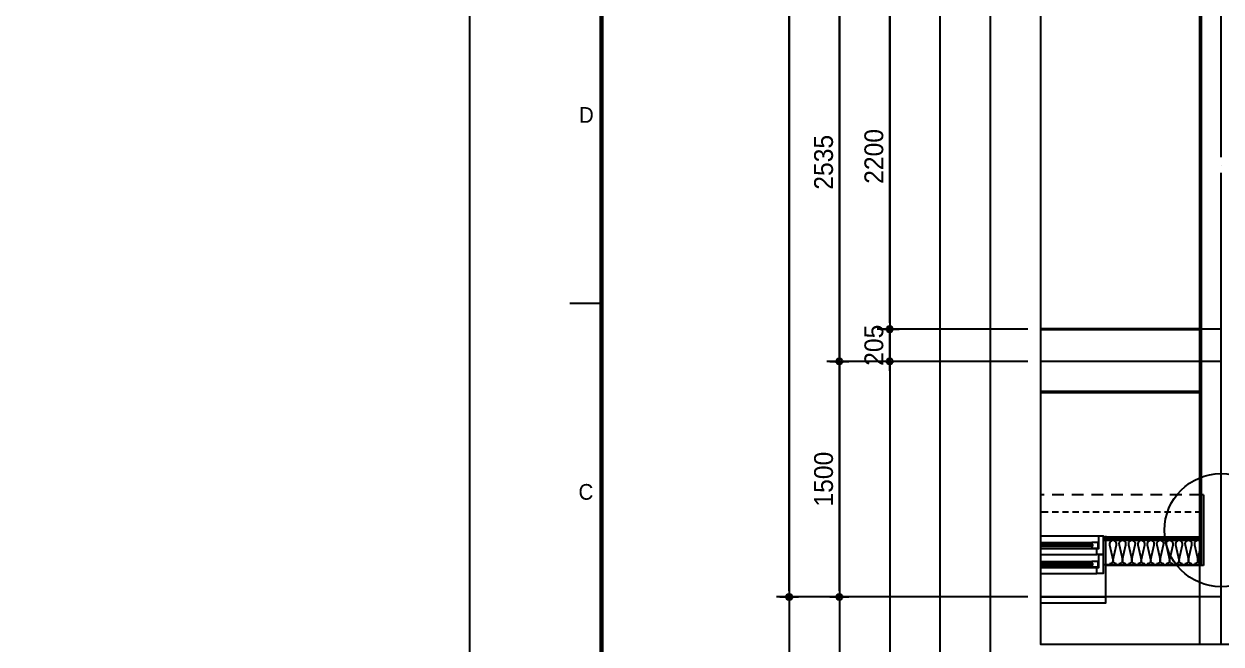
# Model space of a CAD drawing. Header units: millimetres. Extents: x -24416 to 92204, y -190080 to 23760.
# Drawn here: x 47320 to 54937, y -66369 to -62421 of the extents above; entities that cross this region are included whole.
import ezdxf
from ezdxf.enums import TextEntityAlignment as Align
from ezdxf.xclip import XClip

# ---------------------------------------------------------------- set-up
doc = ezdxf.new("R2010")
doc.units = ezdxf.units.MM
doc.header["$LTSCALE"] = 50
doc.header["$XCLIPFRAME"] = 0
for name, pattern in [('AUDIT_D_220706163347-0', [0]), ('CEN', [62, 60, -1, 0, -1]), ('H', [1.3, 0.8, -0.5]), ('HID', [2.5, 1.5, -1]), ('HIDDEN', [2, 1, -1])]:
    doc.linetypes.add(name, pattern=pattern)
doc.layers.get('defpoints').update_dxf_attribs({"color": 139})
for name, color, linetype in [('AA-BORD-FORM', 7, 'Continuous'), ('AA-BORD-TEXT', 3, 'Continuous'), ('AA-XXXX-DIMS', 7, 'Continuous'), ('ARDM', 7, 'Continuous'), ('CEN_CON', 1, 'CEN'), ('CEN_WALL', 12, 'CEN'), ('CONC', 2, 'Continuous'), ('dan1', 7, 'HID'), ('DIM', 7, 'AUDIT_D_220706163347-0'), ('ELE3_CON', 7, 'Continuous'), ('INS', 252, 'Continuous'), ('WAL_DRY', 7, 'Continuous'), ('WIN', 4, 'Continuous'), ('X - 단위세대$0$ETC', 6, 'Continuous'), ('커튼박스', 6, 'Continuous'), ('확장', 8, 'HIDDEN')]:
    doc.layers.add(name, color=color, linetype=linetype)
doc.layers.add('Defpoint', color=135, linetype='Continuous', plot=False)
doc.layers.add('MC', color=135, linetype='Continuous', plot=False)
doc.styles.add('HAUD01', font='Dotum.ttf')
doc.styles.add('맑은고딕', font='malgun.ttf', dxfattribs={"width": 0.9})
doc.dimstyles.new('DIM_40', dxfattribs={"dimscale": 40, "dimtxt": 3, "dimasz": 1, "dimexe": 2, "dimexo": 2, "dimgap": 1, "dimtad": 1, "dimdec": 0, "dimzin": 0, "dimdsep": 46, "dimtxsty": '맑은고딕', "dimblk1": 'DIMDOT', "dimblk2": 'DIMDOT', "dimsah": 1, "dimcen": 0.09, "dimdle": 2, "dimclrd": 7, "dimclre": 7, "dimclrt": 3, "dimadec": 0, "dimazin": 0, "dimtfac": 1, "dimtdec": 0, "dimtix": 1, "dimtmove": 2, "dimatfit": 3, "dimldrblk": 'DIMDOT', "dimfxl": 2, "dimtolj": 1, "dimtzin": 0, "dimarcsym": 0})

# ---------------------------------------------------------------- blocks, each defined once
blk = doc.blocks.new('XR-FORM 청주월명')
at = {"layer": 'AA-BORD-FORM', "color": 2}
blk.add_line((21, 177), (16, 177), dxfattribs=at)
at = {"layer": 'AA-BORD-FORM', "color": 1}
blk.add_lwpolyline([(0, 0), (841, 0), (841, 594), (0, 594)], close=True, dxfattribs=at)
at = {"layer": 'AA-BORD-FORM', "color": 2, "const_width": 0.682}
blk.add_lwpolyline([(21, 17), (21, 577), (821, 577), (821, 17)], close=True, dxfattribs=at)
at = {"layer": 'AA-BORD-TEXT', "color": 7, "style": 'HAUD01'}
for s, p in [('D', (18.61, 207)), ('C', (18.54, 147))]:
    blk.add_text(s, height=2.5, dxfattribs=at).set_placement(p, align=Align.MIDDLE_CENTER)
blk = doc.blocks.new('WIN_이중창_1800')
at = {"layer": 'Defpoint'}
for p, q in [((-15, 240), (-15, 0)), ((1785, 240), (1785, 0))]:
    blk.add_line(p, q, dxfattribs=at)
at = {"layer": 'WIN'}
blk.add_line((885, -100), (885, 340), dxfattribs=at)
at = {"layer": 'WIN', "color": 8}
for p, q in [((1742, 240), (28, 240)), ((1697, 237), (905, 237)), ((1730, 158), (40, 158)), ((865, 196), (73, 196)), ((865, 161), (73, 161)), ((1697, 202), (905, 202)), ((1730, 120), (40, 120)), ((1697, 117), (905, 117)), ((1697, 82), (905, 82)), ((1730, 38), (40, 38)), ((1730, 0), (40, 0)), ((865, 76), (73, 76)), ((865, 41), (73, 41))]:
    blk.add_line(p, q, dxfattribs=at)
at = {"layer": 'WIN'}
for points in [[(40, 158), (28, 158), (28, 240), (0, 240), (0, 120), (40, 120), (40, 158)], [(905, 216.5), (905, 202), (865, 202), (865, 237), (905, 237), (905, 222.5)], [(1697, 216.5), (1697, 202), (1737, 202), (1737, 237), (1697, 237), (1697, 222.5)], [(1730, 158), (1742, 158), (1742, 240), (1770, 240), (1770, 120), (1730, 120), (1730, 158)], [(73, 175.5), (73, 161), (33, 161), (33, 196), (73, 196), (73, 181.5)], [(872, 181.5), (872, 175.5), (66, 175.5), (66, 181.5), (872, 181.5)], [(865, 175.5), (865, 161), (905, 161), (905, 196), (865, 196), (865, 181.5)], [(1704, 222.5), (1704, 216.5), (898, 216.5), (898, 222.5), (1704, 222.5)], [(40, 38), (28, 38), (28, 120), (0, 120), (0, 0), (40, 0), (40, 38)], [(905, 96.5), (905, 82), (865, 82), (865, 117), (905, 117), (905, 102.5)], [(1704, 102.5), (1704, 96.5), (898, 96.5), (898, 102.5), (1704, 102.5)], [(1697, 96.5), (1697, 82), (1737, 82), (1737, 117), (1697, 117), (1697, 102.5)], [(1730, 38), (1742, 38), (1742, 120), (1770, 120), (1770, 0), (1730, 0), (1730, 38)], [(73, 55.5), (73, 41), (33, 41), (33, 76), (73, 76), (73, 61.5)], [(872, 61.5), (872, 55.5), (66, 55.5), (66, 61.5), (872, 61.5)], [(865, 55.5), (865, 41), (905, 41), (905, 76), (865, 76), (865, 61.5)]]:
    blk.add_lwpolyline(points, dxfattribs=at)
blk = doc.blocks.new('insul1')
blk.add_lwpolyline([(0, 0, 0.480617), (0.146, 0.183), (0.004, 0.817, -1.249969), (0.296, 0.817), (0.154, 0.183, 0.480617), (0.3, 0, 0.480617)], format="xyb")
blk = doc.blocks.new('U-84A(확장)2')
at = {"layer": 'CEN_CON'}
for p, q in [((0, -300), (0, 7375)), ((0, 0), (15235, 0))]:
    blk.add_line(p, q, dxfattribs=at)
at = {"layer": 'CEN_WALL'}
blk.add_line((0, 1500), (10995, 1500), dxfattribs=at)
at = {"layer": 'CONC'}
for p, q in [((125, 650), (125, 3915)), ((112, 650), (112, 200)), ((112, 650), (125, 650)), ((112, 200), (735, 200)), ((735, 200), (735, 0)), ((0, 0), (735, 0))]:
    blk.add_line(p, q, dxfattribs=at)
at = {"layer": 'dan1'}
blk.add_lwpolyline([(125, 650), (10375, 650), (10375, 2140), (10685, 2140)], dxfattribs=at)
at = {"layer": 'ELE3_CON'}
blk.add_line((2535, 0), (735, 0), dxfattribs=at)
at = {"layer": 'INS'}
for p, q in [((125, 200), (125, 650)), ((125, 360), (750, 360)), ((125, 205), (750, 205))]:
    blk.add_line(p, q, dxfattribs=at)
at = {"layer": 'MC'}
for p, q in [((135, -300), (135, 4265)), ((0, 1705), (10995, 1705))]:
    blk.add_line(p, q, dxfattribs=at)
at = {"layer": 'WAL_DRY'}
for p, q in [((125, 380), (750, 380)), ((125, 370), (750, 370))]:
    blk.add_line(p, q, dxfattribs=at)
at = {"layer": 'X - 단위세대$0$ETC'}
blk.add_lwpolyline([(2535, -40), (2535, 0), (735, 0), (735, -40), (2535, -40)], dxfattribs=at)
at = {"layer": '커튼박스', "linetype": 'H'}
blk.add_line((125, 540), (3145, 540), dxfattribs=at)
at = {"layer": '확장', "ltscale": 0.5, "const_width": 20, "flags": 128}
for points in [[(10685, 1705), (125, 1705)], [(10685, 1305), (125, 1305)]]:
    blk.add_lwpolyline(points, dxfattribs=at)
at = {"layer": 'INS', "xscale": 150, "yscale": 150, "zscale": 150, "row_count": 1, "column_count": 10, "row_spacing": 0, "column_spacing": 60.00000000000001}
blk.add_blockref('insul1', (125, 210), dxfattribs=at)
at = {"layer": 'WIN'}
blk.add_blockref('WIN_이중창_1800', (750, 150), dxfattribs=at)
blk = doc.blocks.new('DIMDOT')
at = {"layer": 'AA-XXXX-DIMS'}
for p, q in [((-1.5, 0), (1.5, 0)), ((0, -1.5), (0, 1.5))]:
    blk.add_line(p, q, dxfattribs=at)
for radius in [0.5, 0.25]:
    blk.add_circle((0, 0), radius, dxfattribs=at)
blk = doc.blocks.new('*D452')
at = {"layer": 'defpoints', "color": 0, "transparency": 16777216}
for p in [(5121.4, -77979), (6721.4, -77979), (6721.4, -89829)]:
    blk.add_point(p, dxfattribs=at)
at = {"layer": 'DIM', "color": 7, "lineweight": -2, "transparency": 16777216}
for p, q in [((6641.4, -77979), (5041.4, -77979)), ((5121.4, -89789), (5121.4, -78019)), ((6641.4, -89829), (5041.4, -89829))]:
    blk.add_line(p, q, dxfattribs=at)
at = {"layer": 'DIM', "color": 7, "lineweight": -2, "transparency": 16777216, "xscale": 40, "yscale": 40, "zscale": 40}
for p, rotation in [((5121.4, -77979), 90), ((5121.4, -89829), 270)]:
    blk.add_blockref('DIMDOT', p, dxfattribs=dict(at, rotation=rotation))
at = {"layer": 'DIM', "color": 3, "transparency": 16777216, "insert": (5021.3, -83904), "char_height": 120, "attachment_point": 5, "rotation": 90, "style": 'HAUD01'}
blk.add_mtext('\\A1;11850', dxfattribs=at)
blk = doc.blocks.new('*D453')
at = {"layer": 'defpoints', "color": 0, "transparency": 16777216}
for p in [(5441.4, -88329), (6721.4, -88329), (6721.4, -89829)]:
    blk.add_point(p, dxfattribs=at)
at = {"layer": 'DIM', "color": 7, "lineweight": -2, "transparency": 16777216}
for p, q in [((6641.4, -88329), (5361.4, -88329)), ((5441.4, -89789), (5441.4, -88369)), ((6641.4, -89829), (5361.4, -89829))]:
    blk.add_line(p, q, dxfattribs=at)
at = {"layer": 'DIM', "color": 7, "lineweight": -2, "transparency": 16777216, "xscale": 40, "yscale": 40, "zscale": 40}
for p, rotation in [((5441.4, -88329), 90), ((5441.4, -89829), 270)]:
    blk.add_blockref('DIMDOT', p, dxfattribs=dict(at, rotation=rotation))
at = {"layer": 'DIM', "color": 3, "transparency": 16777216, "insert": (5341.3, -89079), "char_height": 120, "attachment_point": 5, "rotation": 90, "style": 'HAUD01'}
blk.add_mtext('\\A1;1500', dxfattribs=at)
blk = doc.blocks.new('*D454')
at = {"layer": 'defpoints', "color": 0, "transparency": 16777216}
for p in [(5441.4, -85794), (6721.4, -85794), (6721.4, -88329)]:
    blk.add_point(p, dxfattribs=at)
at = {"layer": 'DIM', "color": 7, "lineweight": -2, "transparency": 16777216}
for p, q in [((6641.4, -85794), (5361.4, -85794)), ((5441.4, -88289), (5441.4, -85834)), ((6641.4, -88329), (5361.4, -88329))]:
    blk.add_line(p, q, dxfattribs=at)
at = {"layer": 'DIM', "color": 7, "lineweight": -2, "transparency": 16777216, "xscale": 40, "yscale": 40, "zscale": 40}
for p, rotation in [((5441.4, -85794), 90), ((5441.4, -88329), 270)]:
    blk.add_blockref('DIMDOT', p, dxfattribs=dict(at, rotation=rotation))
at = {"layer": 'DIM', "color": 3, "transparency": 16777216, "insert": (5341.3, -87061.5), "char_height": 120, "attachment_point": 5, "rotation": 90, "style": 'HAUD01'}
blk.add_mtext('\\A1;2535', dxfattribs=at)
blk = doc.blocks.new('*D460')
at = {"layer": 'defpoints', "color": 0, "transparency": 16777216}
for p in [(5761.4, -88124), (6721.4, -88124), (6721.4, -88329)]:
    blk.add_point(p, dxfattribs=at)
at = {"layer": 'DIM', "color": 7, "lineweight": -2, "transparency": 16777216}
for p, q in [((5761.4, -88084), (5761.4, -88044)), ((6641.4, -88124), (5681.4, -88124)), ((5761.4, -88329), (5761.4, -88124)), ((6641.4, -88329), (5681.4, -88329)), ((5761.4, -88369), (5761.4, -88409))]:
    blk.add_line(p, q, dxfattribs=at)
at = {"layer": 'DIM', "color": 7, "lineweight": -2, "transparency": 16777216, "xscale": 40, "yscale": 40, "zscale": 40}
for p, rotation in [((5761.4, -88124), 270), ((5761.4, -88329), 90)]:
    blk.add_blockref('DIMDOT', p, dxfattribs=dict(at, rotation=rotation))
at = {"layer": 'DIM', "color": 3, "transparency": 16777216, "insert": (5661.3, -88226.5), "char_height": 120, "attachment_point": 5, "rotation": 90, "style": 'HAUD01'}
blk.add_mtext('\\A1;205', dxfattribs=at)
blk = doc.blocks.new('*D461')
at = {"layer": 'defpoints', "color": 0, "transparency": 16777216}
for p in [(5761.4, -85924), (6721.4, -85924), (6721.4, -88124)]:
    blk.add_point(p, dxfattribs=at)
at = {"layer": 'DIM', "color": 7, "lineweight": -2, "transparency": 16777216}
for p, q in [((6641.4, -85924), (5681.4, -85924)), ((5761.4, -88084), (5761.4, -85964)), ((6641.4, -88124), (5681.4, -88124))]:
    blk.add_line(p, q, dxfattribs=at)
at = {"layer": 'DIM', "color": 7, "lineweight": -2, "transparency": 16777216, "xscale": 40, "yscale": 40, "zscale": 40}
for p, rotation in [((5761.4, -85924), 90), ((5761.4, -88124), 270)]:
    blk.add_blockref('DIMDOT', p, dxfattribs=dict(at, rotation=rotation))
at = {"layer": 'DIM', "color": 3, "transparency": 16777216, "insert": (5661.3, -87024), "char_height": 120, "attachment_point": 5, "rotation": 90, "style": 'HAUD01'}
blk.add_mtext('\\A1;2200', dxfattribs=at)
blk = doc.blocks.new('*D466')
at = {"layer": 'defpoints', "color": 0, "transparency": 16777216}
for p in [(5441.4, -83404), (6721.4, -83404), (6721.4, -88329)]:
    blk.add_point(p, dxfattribs=at)
at = {"layer": 'DIM', "color": 7, "lineweight": -2, "transparency": 16777216}
for p, q in [((6641.4, -83404), (5361.4, -83404)), ((5441.4, -88289), (5441.4, -83444)), ((6641.4, -88329), (5361.4, -88329))]:
    blk.add_line(p, q, dxfattribs=at)
at = {"layer": 'DIM', "color": 7, "lineweight": -2, "transparency": 16777216, "xscale": 40, "yscale": 40, "zscale": 40}
for p, rotation in [((5441.4, -83404), 90), ((5441.4, -88329), 270)]:
    blk.add_blockref('DIMDOT', p, dxfattribs=dict(at, rotation=rotation))
at = {"layer": 'DIM', "color": 3, "transparency": 16777216, "insert": (5341.3, -85866.5), "char_height": 120, "attachment_point": 5, "rotation": 90, "style": 'HAUD01'}
blk.add_mtext('\\A1;4925', dxfattribs=at)
blk = doc.blocks.new('A$C45F312F6')
at = {"layer": 'ARDM', "color": 3}
blk.add_circle((54937.1, -89404), 360, dxfattribs=at)
blk = doc.blocks.new('DIM-1108')
at = {"layer": 'DIM'}
for base, p1, p2, picture, middle in [((5121.4, -77979), (6721.4, -89829), (6721.4, -77979), '*D452', (5021.3, -83904)), ((5441.4, -83404), (6721.4, -88329), (6721.4, -83404), '*D466', (5341.3, -85866.5)), ((5441.4, -85794), (6721.4, -88329), (6721.4, -85794), '*D454', (5341.3, -87061.5)), ((5761.4, -85924), (6721.4, -88124), (6721.4, -85924), '*D461', (5661.3, -87024)), ((5761.4, -88124), (6721.4, -88329), (6721.4, -88124), '*D460', (5661.3, -88226.5)), ((5441.4, -88329), (6721.4, -89829), (6721.4, -88329), '*D453', (5341.3, -89079))]:
    dim = blk.add_linear_dim(base=base, p1=p1, p2=p2, angle=90, dimstyle='DIM_40', override={"dimscale": 40, "dimtxsty": 'HAUD01'}, dxfattribs=at)
    dim.commit()
    dim.dimension.update_dxf_attribs({"geometry": picture, "text_midpoint": middle})

msp = doc.modelspace()

# ---------------------------------------------------------------- linework, layer by layer
at = {"layer": 'defpoints'}
for points in [[(52188.5, -51269.2), (52188.5, -67969), (72037.1, -67969), (72037.1, -51269.2)], [(52508.5, -51589.2), (52508.5, -67649), (71717.1, -67649), (71717.1, -51589.2)], [(52828.5, -51909.2), (52828.5, -67329), (71397.1, -67329), (71397.1, -51909.2)], [(53148.5, -52229.2), (53148.5, -67009), (71077.1, -67009), (71077.1, -52229.2)], [(53468.5, -52549.2), (53468.5, -66689), (70757.1, -66689), (70757.1, -52549.2)], [(53788.5, -52869.2), (53788.5, -66369), (70437.1, -66369), (70437.1, -52869.2)]]:
    msp.add_lwpolyline(points, close=True, dxfattribs=at)

# ---------------------------------------------------------------- block references
for name, p in [('DIM-1108', (47067.2, 23760)), ('A$C45F312F6', (0, 23760))]:
    msp.add_blockref(name, p)
at = {"xscale": 40, "yscale": 40, "zscale": 40}
msp.add_blockref('XR-FORM 청주월명', (50153.9, -71280), dxfattribs=at)
ref = msp.add_blockref('U-84A(확장)2', (54937.1, -66069), dxfattribs=dict(xscale=-1))
XClip(ref).set_block_clipping_path([(-15500, -300), (1148.5649148573, 13199.7934908782)])

doc.saveas('drawing.dxf')
